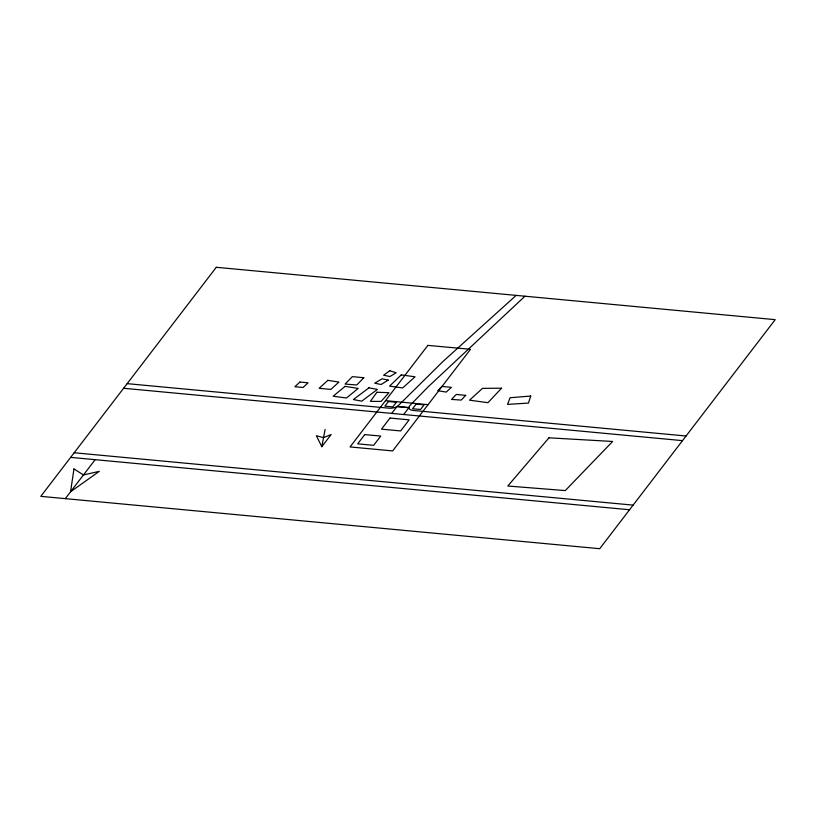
<?xml version="1.0" encoding="UTF-8"?>
<svg xmlns="http://www.w3.org/2000/svg" width="816" height="816" viewBox="0 0 816 816"><rect width="100%" height="100%" fill="white"/><g stroke="black" fill="none" stroke-linecap="round" stroke-linejoin="round"><path stroke-width="1.22" d="M321.82 446.699L331.153 434.52L323.544 437.651L316.353 435.724L321.82 446.699L325.105 429.461M65.3 498.637L95.156 459.683M391.7 413.396L397.035 406.429L409.01 407.551L403.675 414.518M524.974 296.208L428.359 386.641L409.856 405.542A7.375 3.733 -10.5 0 0 413.182 410.448L686.052 436.009M516.171 295.392L443.057 361.396L398.453 405.46A7.375 3.733 -10.5 0 1 389.273 408.204L127.143 383.642M385.519 400.656L428.094 404.654M396.902 406.603L408.877 407.725M123.593 388.273L682.513 440.64M74.195 452.758L633.104 505.124M70.645 457.378L629.554 509.755M73.981 468.914L70.553 491.793L99.277 471.352L83.456 474.943L73.981 468.914M530.747 396.035L528.431 403.073L507.542 404.389L510.102 397.739L530.747 396.035M376.9 392.241L370.382 401.37L381.062 401.411L388.997 392.69L376.9 392.241M216.291 267.291L40.8 496.342L599.709 548.709L775.2 319.658L216.291 267.291M427.87 345.382L350.064 446.933L392.649 450.922L470.516 349.289L427.87 345.382M388.416 401.513L384.877 406.144L392.863 406.888L396.403 402.257L388.416 401.513M364.772 434.581L357.683 443.833L373.646 445.332L380.746 436.081L364.772 434.581M389.997 418.047L381.49 429.145L400.646 430.94L409.153 419.842L389.997 418.047M416.109 404.104L412.559 408.734L420.546 409.479L424.096 404.858L416.109 404.104M548.954 437.825L507.797 486.02L565.284 490.579L612.632 441.466L548.954 437.825M501.565 388.202L487.958 402.676L469.526 400.187L482.501 388.365L501.565 388.202M465.712 395.342L461.203 400.075L451.523 399.412L456.266 394.454L465.712 395.342M363.803 377.716L356.806 384.989L345.066 384.071L352.369 376.645L363.803 377.716M441.925 386.437L437.764 390.64L446.209 392.088L451.401 387.325L441.925 386.437M401.268 374.911L389.558 386.121L402.645 387.957L415.048 376.788L401.268 374.911M299.9 382.041L294.892 386.733L303.073 387.478L308.06 382.806L299.9 382.041M327.869 380.358L319.127 388.294L330.837 389.416L338.956 382.072L327.869 380.358M345.086 386.366L333.152 396.209L346.474 398.004L358.193 388.426L345.086 386.366M368.934 387.824L353.379 399.565L361.733 401.166L377.42 389.395L368.934 387.824M389.783 370.729L383.591 375.227L389.977 376.513L396.168 372.759L389.783 370.729M388.202 380.103L381.072 384.509L374.717 383.183L382.102 378.808L388.202 380.103"/></g></svg>
